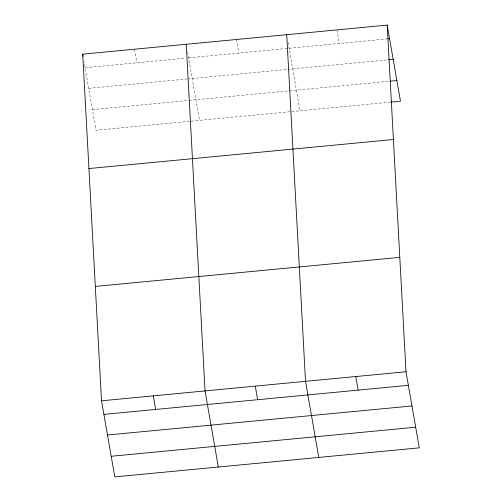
<?xml version="1.0" encoding="UTF-8"?>
<svg xmlns="http://www.w3.org/2000/svg" width="502" height="502" viewBox="0 0 502 502"><rect width="100%" height="100%" fill="white"/><g stroke="black" fill="none" stroke-linecap="round" stroke-linejoin="round"><path stroke-width="0.38" stroke-dasharray="2.51 1.88" d="M85.089 67.739L185.52 58.15M188.614 57.855L387.255 38.899M88.691 88.365L186.807 79.002M187.579 78.927L287.282 69.414M288.054 69.339L387.764 59.826M92.399 109.624L188.2 100.482M188.972 100.406L389.15 81.305M390.437 102.157L96.001 130.25L84.035 61.702M336.961 29.894L339.333 43.473M288.041 42.231L300.001 110.785M236.486 39.482L238.852 53.061M187.56 51.819L199.526 120.373M134.48 49.215L136.851 62.794"/><path stroke-width="0.75" d="M387.199 25.1L405.999 371.75L419.283 447.84L114.801 476.9L101.517 400.803L82.717 54.16L387.199 25.1L400.483 101.197L391.209 102.082M388.027 38.823L389.571 38.679M388.535 59.751L393.173 59.311M389.928 81.23L396.881 80.565M88.923 168.553L393.405 139.493M95.317 286.41L399.799 257.357M101.517 400.803L405.999 371.75M103.889 414.382L408.371 385.323M107.491 435.014L411.973 405.955M111.199 456.268L415.681 427.215M355.761 376.544L358.133 390.117M318.801 457.429L305.523 381.338L286.724 34.688M255.28 386.132L257.651 399.711M218.32 467.023L205.042 390.926L186.242 44.276M153.279 395.865L155.651 409.444M82.717 54.16L83.112 56.419"/></g></svg>
